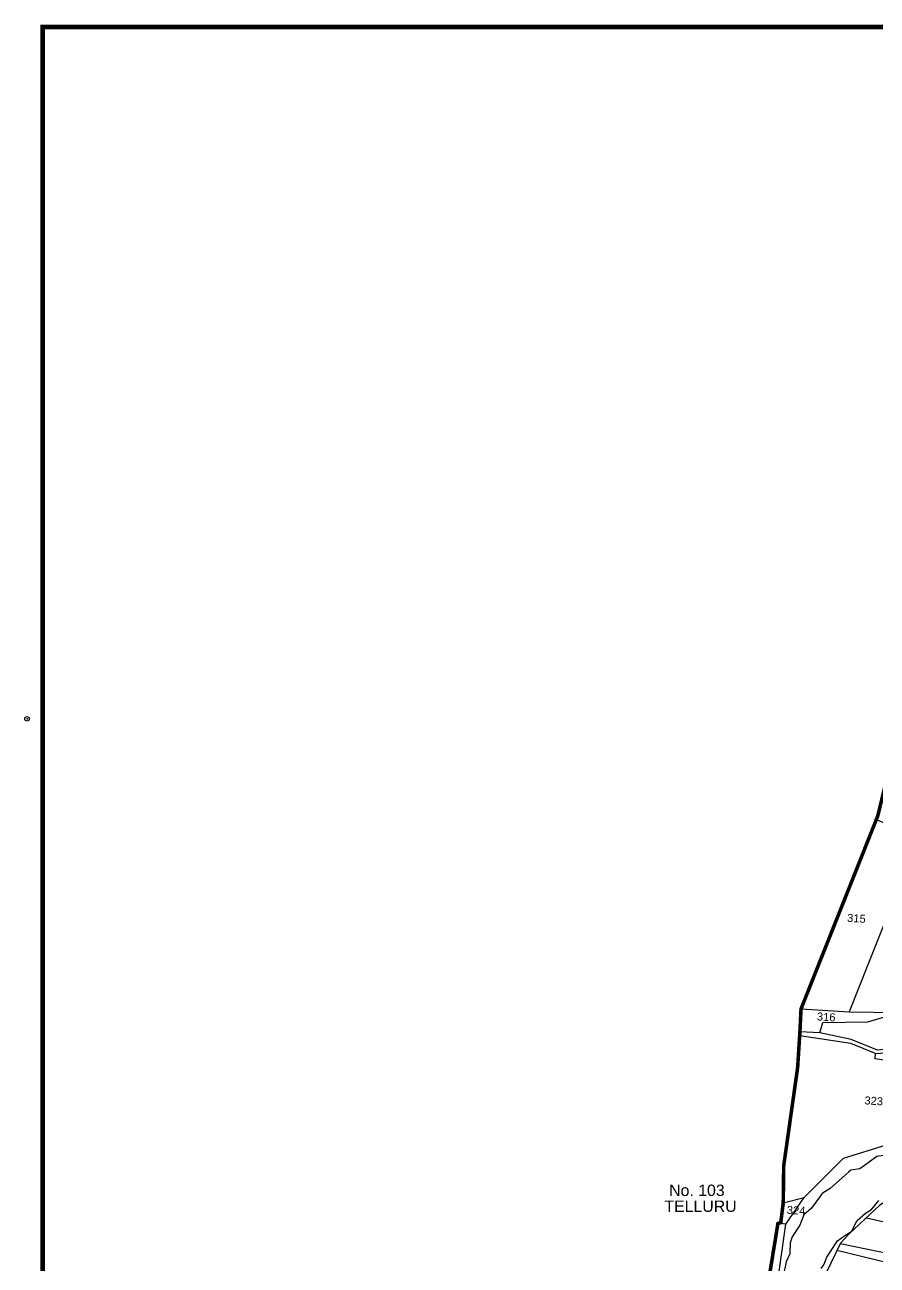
# Model space of a CAD drawing. Header units: inches. Extents: x 201618 to 222325, y 1599056 to 1612709.
# Drawn here: x 202069 to 203986, y 1608984 to 1611773 of the extents above; entities that cross this region are included whole.
import ezdxf

# ---------------------------------------------------------------- set-up
doc = ezdxf.new("R2010")
doc.units = ezdxf.units.IN
doc.header["$LTSCALE"] = 15
doc.header["$MEASUREMENT"] = 0
doc.header["$PDMODE"] = 32
doc.header["$PDSIZE"] = 10
doc.linetypes.add('ACAD_ISO02W100', pattern=[15, 12, -3])
for name, color, linetype in [('CS', 134, 'Continuous'), ('PLOT', 7, 'Continuous'), ('PLOTS NO', 7, 'Continuous'), ('ROAD', 1, 'Continuous'), ('STREAMS', 4, 'Continuous'), ('text2', 7, 'Continuous'), ('VILLAGE BOUNDAY', 5, 'Continuous')]:
    doc.layers.add(name, color=color, linetype=linetype)
doc.styles.get("Standard").update_dxf_attribs({"font": 'arial.ttf'})

msp = doc.modelspace()

# ---------------------------------------------------------------- linework, layer by layer
at = {"layer": 'CS'}
msp.add_point((202073.7, 1610212.8), dxfattribs=at)
at = {"layer": 'PLOT'}
for points in [[(203984.2, 1609986.7), (204080.5, 1609943.6), (204180.7, 1609905.1), (204425.2, 1609843.9), (204519.2, 1609793.7), (204621.1, 1609709.5), (204784.6, 1609546.1), (204839.1, 1609485.1), (204947.9, 1609414.6), (205119, 1609257.2), (205150.1, 1609246.1)], [(204078.4, 1609944.6), (203923, 1609554.2)], [(204524, 1609789.8), (204416.5, 1609640.3), (204373.5, 1609491.9), (204378.7, 1609484.6), (204363.7, 1609450.1), (204303.7, 1609351), (204256.8, 1609302.9), (204237.7, 1609308.5), (204177.2, 1609254.9), (204097.1, 1609184.1), (203992.3, 1609119.1), (203923, 1609054.6), (203903.3, 1609033.9), (203859.7, 1608943.6), (203862.9, 1608902.6), (203916.8, 1608811.4)], [(203814.7, 1609560.4), (203923, 1609554.2), (204031.1, 1609552.6), (204121.4, 1609522.2), (204120.5, 1609482.4), (203986.7, 1609467.8), (203927.6, 1609491.8), (203857, 1609506.6), (203812.2, 1609508.8)], [(203857, 1609506.6), (203863.5, 1609529.8), (203965.3, 1609531.3), (204033.4, 1609551.8)], [(203780.6, 1609076.2), (203821.5, 1609136.6), (203910.5, 1609224.7), (204103.6, 1609285), (204194.7, 1609405.5), (204213, 1609454.8), (204114, 1609469.1), (204047.7, 1609437.7), (203981.6, 1609448.4), (203981.9, 1609459.9), (203926.9, 1609482.7), (203812.2, 1609499.7)], [(203981.9, 1609459.9), (204114, 1609469.1)], [(203774.7, 1609124.1), (203821.5, 1609136.6)], [(203820.3, 1608706.9), (203783.3, 1608780.4), (203768.3, 1608832.6), (203762.7, 1608949.3), (203780.6, 1609076.4), (203768.8, 1609077.9)], [(203962, 1609090.9), (204702.7, 1608925.9)], [(203895.6, 1609017.9), (204153.9, 1608954.9), (204365.3, 1608907.1), (204370.3, 1608931.9)], [(204686, 1608868.5), (204368.2, 1608932.3), (204195.5, 1608972.2), (203902.4, 1609032.1)]]:
    msp.add_lwpolyline(points, dxfattribs=at)
at = {"layer": 'STREAMS'}
for points in [[(204009.2, 1609232.1), (203984.9, 1609228.3), (203967.7, 1609215.9), (203946.8, 1609200.7), (203926.5, 1609198.2), (203921.3, 1609193.5), (203914.4, 1609187.2), (203880.3, 1609156.5), (203862.4, 1609145.1), (203838.5, 1609112.6), (203821.1, 1609097.7), (203811.8, 1609074), (203794.8, 1609047.9), (203790.5, 1609034.1), (203789.9, 1609009.8), (203781.5, 1608991.6), (203776.9, 1608970)], [(203859.8, 1608976.5), (203866.3, 1608984.9), (203872.5, 1609002.2), (203882.8, 1609017.3), (203896.9, 1609038.8), (203913.3, 1609050.8), (203928.1, 1609059.9), (203941, 1609084.9), (203959.7, 1609101.4), (203973.5, 1609109.6), (203989.6, 1609129.4)]]:
    msp.add_lwpolyline(points, dxfattribs=at)
at = {"layer": 'text2', "color": 5, "const_width": 10}
msp.add_lwpolyline([(202109, 1611768.4), (210966.4, 1611768.4), (210966.4, 1599134.1), (202109, 1599134.1)], close=True, dxfattribs=at)
at = {"layer": 'VILLAGE BOUNDAY', "linetype": 'ACAD_ISO02W100', "ltscale": 0.2, "const_width": 8}
msp.add_lwpolyline([(203743.5, 1608960.3), (203762.8, 1609078), (203769.1, 1609079.8), (203774.7, 1609124.1), (203775.8, 1609208), (203807.1, 1609428.5), (203812.2, 1609508.7), (203814.7, 1609560.4), (203987.4, 1609994.6), (204079.1, 1610373.6)], dxfattribs=at)

# ---------------------------------------------------------------- texts
at = {"layer": 'PLOTS NO'}
for s, p in [('315', (203917.9, 1609756.5)), ('316', (203849.9, 1609534.8)), ('323', (203956.8, 1609346)), ('324', (203782.2, 1609099.8))]:
    msp.add_text(s, height=18, rotation=356.3896, dxfattribs=at).set_placement(p)
at = {"layer": 'ROAD', "linetype": 'ACAD_ISO02W100'}
for s, p in [('No. 103', (203518.1, 1609139.8)), ('TELLURU', (203507.5, 1609104))]:
    msp.add_text(s, height=25.51, dxfattribs=at).set_placement(p)

doc.saveas('drawing.dxf')
